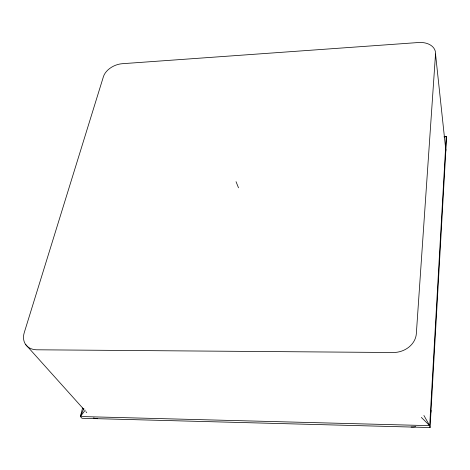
<?xml version="1.0" encoding="UTF-8"?>
<svg xmlns="http://www.w3.org/2000/svg" width="470" height="470" viewBox="0 0 470 470"><rect width="100%" height="100%" fill="white"/><g stroke="black" fill="none" stroke-linecap="round" stroke-linejoin="round"><path stroke-width="0.7" d="M82.585 408.036L80.37 416.52L81.98 418.277L430.073 427.547L429.697 425.656L446.236 136.453L444.056 136.47M430.073 427.547L446.5 138.985L446.236 136.453L444.773 136.523M435.526 53.991L416.332 333.7A21.738 18.495 -12.3 0 1 393.126 352.512L36.59 349.792A20.116 15.034 -35.9 0 1 24.258 332.613L103.488 76.457A16.585 10.892 -24.6 0 1 122.247 63.709L418.517 42.517A18.213 12.584 -12.1 0 1 435.526 53.991L445.807 150.006M423.916 415.492L429.697 425.656L80.37 416.52L83.895 408.501M80.37 416.52L85.235 410.14M444.115 137.017L446.236 136.453M421.373 417.425L429.697 425.656M25.68 344.563L83.936 409.47M85.828 411.614L86.774 412.684M236.04 181.684L238.501 187.812M97.66 418.694A17.607 14.053 -38.1 0 1 93.483 417.912M431.055 410.392A18.818 16.849 -9.6 0 1 430.238 414.54M415.733 426.643A18.818 16.849 -9.6 0 1 411.074 427.042M445.384 147.774A16.115 12.026 -10.8 0 1 445.813 151.099"/></g></svg>
